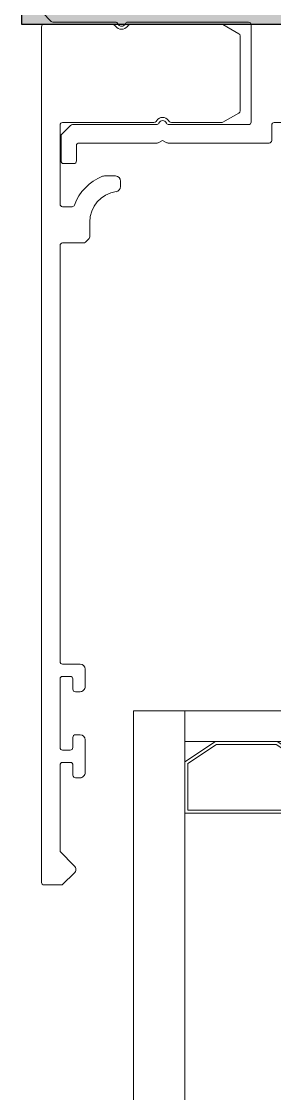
# Model space of a CAD drawing. Header units: centimetres. Extents: x 405464 to 563355, y 50011 to 66875.
# Drawn here: x 518316.27 to 518318.74, y 53068.73 to 53079.19 of the extents above; entities that cross this region are included whole.
import ezdxf
from ezdxf.enums import TextEntityAlignment as Align

# ---------------------------------------------------------------- set-up
doc = ezdxf.new("R2010")
doc.units = ezdxf.units.CM
doc.layers.get('0').update_dxf_attribs({"lineweight": 9})
for name, color, linetype, lineweight in [('0-KRCN-MİMARİ-220526', 8, 'Continuous', 9), ('A_Pencere Doğrama-Ex', 140, 'Continuous', 15), ('M00_Mahal_No$0$MH_Alan', 51, 'Continuous', 9)]:
    doc.layers.add(name, color=color, linetype=linetype, lineweight=lineweight)
doc.layers.add('profil_k', color=30, linetype='Continuous')
doc.styles.add('M00_Mahal_No$0$Kalin01', font='swissk.ttf')
doc.styles.add('M00_Mahal_No$0$Normal', font='swiss.ttf')
doc.styles.add('MAHAL', font='swissc.ttf')

# ---------------------------------------------------------------- blocks, each defined once
blk = doc.blocks.new('1_etap')
at = {"layer": 'profil_k'}
blk.add_hatch(color=8, dxfattribs=at).paths.add_polyline_path([(1451.4, 760.332), (1451.4, 759.8), (1432.612, 759.8), (1428, 759.8), (1428, 760), (1451.2, 760), (1451.2, 760.132), (1449.46, 760.132), (1449.46, 762.332), (1449.66, 762.332), (1449.66, 760.332)])
at = {"color": 8}
for p, q in [((1428.289, 759.827), (1428.204, 759.913)), ((1428.196, 751.425), (1428.196, 759.775)), ((1428.196, 751.425), (1428.196, 759.775)), ((1428.221, 759.8), (1428.879, 759.8)), ((1428.221, 759.8), (1428.879, 759.8)), ((1428.916, 759.82), (1428.307, 759.82)), ((1428.916, 759.82), (1428.307, 759.82)), ((1430.214, 759.82), (1429.036, 759.82)), ((1430.214, 759.82), (1429.036, 759.82)), ((1429.074, 759.8), (1429.951, 759.8)), ((1429.074, 759.8), (1429.951, 759.8)), ((1429.964, 759.797), (1430.119, 759.707)), ((1429.964, 759.797), (1430.119, 759.707)), ((1430.239, 758.845), (1430.239, 759.795)), ((1430.239, 758.845), (1430.239, 759.795)), ((1430.131, 759.686), (1430.131, 758.954)), ((1430.131, 759.686), (1430.131, 758.954)), ((1430.119, 758.933), (1429.964, 758.843)), ((1430.119, 758.933), (1429.964, 758.843)), ((1428.376, 758.815), (1428.376, 758.044)), ((1428.376, 758.815), (1428.376, 758.044)), ((1428.394, 758.727), (1428.479, 758.813)), ((1428.394, 758.727), (1428.479, 758.813)), ((1429.279, 758.84), (1428.401, 758.84)), ((1429.279, 758.84), (1428.401, 758.84)), ((1428.497, 758.82), (1429.316, 758.82)), ((1428.497, 758.82), (1429.316, 758.82)), ((1429.436, 758.82), (1430.214, 758.82)), ((1429.436, 758.82), (1430.214, 758.82)), ((1429.951, 758.84), (1429.474, 758.84)), ((1429.951, 758.84), (1429.474, 758.84)), ((1430.439, 758.815), (1430.439, 758.665)), ((1430.439, 758.815), (1430.439, 758.665)), ((1435.97, 758.84), (1430.464, 758.84)), ((1435.97, 758.84), (1430.464, 758.84)), ((1428.386, 758.465), (1428.386, 758.71)), ((1428.386, 758.465), (1428.386, 758.71)), ((1428.536, 758.615), (1428.536, 758.465)), ((1428.536, 758.615), (1428.536, 758.465)), ((1429.322, 758.64), (1428.561, 758.64)), ((1429.322, 758.64), (1428.561, 758.64)), ((1429.376, 758.665), (1429.334, 758.643)), ((1429.376, 758.665), (1429.334, 758.643)), ((1429.417, 758.643), (1429.376, 758.665)), ((1429.417, 758.643), (1429.376, 758.665)), ((1430.414, 758.64), (1429.429, 758.64)), ((1430.414, 758.64), (1429.429, 758.64)), ((1428.511, 758.44), (1428.411, 758.44)), ((1428.511, 758.44), (1428.411, 758.44)), ((1428.809, 758.319), (1428.916, 758.319)), ((1428.809, 758.319), (1428.916, 758.319)), ((1428.966, 758.269), (1428.966, 758.215)), ((1428.966, 758.269), (1428.966, 758.215)), ((1428.401, 758.019), (1428.493, 758.019)), ((1428.401, 758.019), (1428.493, 758.019)), ((1428.666, 757.869), (1428.666, 757.725)), ((1428.666, 757.869), (1428.666, 757.725)), ((1428.606, 757.665), (1428.401, 757.665)), ((1428.606, 757.665), (1428.401, 757.665)), ((1428.659, 757.708), (1428.624, 757.672)), ((1428.659, 757.708), (1428.624, 757.672)), ((1428.376, 757.64), (1428.376, 753.58)), ((1428.376, 757.64), (1428.376, 753.58)), ((1428.401, 753.555), (1428.571, 753.555)), ((1428.401, 753.555), (1428.571, 753.555)), ((1428.621, 753.505), (1428.621, 753.335)), ((1428.621, 753.505), (1428.621, 753.335)), ((1428.376, 753.41), (1428.376, 752.74)), ((1428.376, 753.41), (1428.376, 752.74)), ((1428.476, 753.435), (1428.401, 753.435)), ((1428.476, 753.435), (1428.401, 753.435)), ((1428.501, 753.31), (1428.501, 753.41)), ((1428.501, 753.31), (1428.501, 753.41)), ((1428.571, 753.285), (1428.526, 753.285)), ((1428.571, 753.285), (1428.526, 753.285)), ((1428.501, 752.74), (1428.501, 752.84)), ((1428.501, 752.74), (1428.501, 752.84)), ((1428.526, 752.865), (1428.571, 752.865)), ((1428.526, 752.865), (1428.571, 752.865)), ((1428.621, 752.815), (1428.621, 752.495)), ((1428.621, 752.815), (1428.621, 752.495)), ((1428.401, 752.715), (1428.476, 752.715)), ((1428.401, 752.715), (1428.476, 752.715)), ((1428.376, 752.57), (1428.376, 751.725)), ((1428.376, 752.57), (1428.376, 751.725)), ((1428.477, 752.595), (1428.401, 752.595)), ((1428.477, 752.595), (1428.401, 752.595)), ((1428.502, 752.47), (1428.502, 752.57)), ((1428.502, 752.47), (1428.502, 752.57)), ((1428.571, 752.445), (1428.527, 752.445)), ((1428.571, 752.445), (1428.527, 752.445)), ((1428.376, 751.725), (1428.515, 751.586)), ((1428.376, 751.725), (1428.515, 751.586)), ((1428.514, 751.515), (1428.403, 751.407)), ((1428.514, 751.515), (1428.403, 751.407)), ((1428.386, 751.4), (1428.221, 751.4)), ((1428.386, 751.4), (1428.221, 751.4))]:
    blk.add_line(p, q, dxfattribs=at)
for points in [[(1429.591, 434.55), (1429.591, 753.1), (1429.091, 753.1), (1429.091, 434.55)], [(1429.591, 753.1), (1429.591, 752.8), (1430.791, 752.8), (1430.791, 753.1)], [(1430.791, 752.6), (1430.491, 752.8), (1429.891, 752.8), (1429.591, 752.6), (1429.591, 752.1), (1430.791, 752.1)], [(1430.761, 752.584), (1430.482, 752.77), (1429.9, 752.77), (1429.621, 752.584), (1429.621, 752.13), (1430.761, 752.13)]]:
    blk.add_lwpolyline(points, close=True, dxfattribs=at)
for centre, radius, start, end in [((1428.221, 759.775), 0.025, 90, 180), ((1428.221, 759.775), 0.025, 90, 180), ((1428.307, 759.845), 0.025, 225, 270), ((1428.307, 759.845), 0.025, 225, 270), ((1428.879, 759.75), 0.05, 35.6853, 90), ((1428.879, 759.75), 0.05, 35.6853, 90), ((1428.916, 759.795), 0.025, 22.6199, 90), ((1428.916, 759.795), 0.025, 22.6199, 90), ((1428.976, 759.82), 0.07, 215.6853, 324.3147), ((1428.976, 759.82), 0.07, 215.6853, 324.3147), ((1428.976, 759.82), 0.04, 202.6199, 337.3801), ((1428.976, 759.82), 0.04, 202.6199, 337.3801), ((1429.036, 759.795), 0.025, 90, 157.3801), ((1429.036, 759.795), 0.025, 90, 157.3801), ((1429.074, 759.75), 0.05, 90, 144.3147), ((1429.074, 759.75), 0.05, 90, 144.3147), ((1429.951, 759.775), 0.025, 60, 90), ((1429.951, 759.775), 0.025, 60, 90), ((1430.214, 759.795), 0.025, 0, 90), ((1430.214, 759.795), 0.025, 0, 90), ((1430.106, 759.686), 0.025, 0, 60), ((1430.106, 759.686), 0.025, 0, 60), ((1430.106, 758.954), 0.025, 300, 0), ((1430.106, 758.954), 0.025, 300, 0), ((1428.401, 758.815), 0.025, 90, 180), ((1428.401, 758.815), 0.025, 90, 180), ((1428.497, 758.795), 0.025, 90, 135), ((1428.497, 758.795), 0.025, 90, 135), ((1429.279, 758.89), 0.05, 270, 324.3147), ((1429.279, 758.89), 0.05, 270, 324.3147), ((1429.316, 758.845), 0.025, 270, 337.3801), ((1429.316, 758.845), 0.025, 270, 337.3801), ((1429.376, 758.82), 0.07, 35.6853, 144.3147), ((1429.376, 758.82), 0.07, 35.6853, 144.3147), ((1429.376, 758.82), 0.04, 22.6199, 157.3801), ((1429.376, 758.82), 0.04, 22.6199, 157.3801), ((1429.436, 758.845), 0.025, 202.6199, 270), ((1429.436, 758.845), 0.025, 202.6199, 270), ((1429.474, 758.89), 0.05, 215.6853, 270), ((1429.474, 758.89), 0.05, 215.6853, 270), ((1429.951, 758.865), 0.025, 270, 300), ((1429.951, 758.865), 0.025, 270, 300), ((1430.214, 758.845), 0.025, 270, 0), ((1430.214, 758.845), 0.025, 270, 0), ((1430.464, 758.815), 0.025, 90, 180), ((1430.464, 758.815), 0.025, 90, 180), ((1428.411, 758.71), 0.025, 135, 180), ((1428.411, 758.71), 0.025, 135, 180), ((1428.561, 758.615), 0.025, 90, 180), ((1428.561, 758.615), 0.025, 90, 180), ((1429.322, 758.665), 0.025, 270, 298.0094), ((1429.322, 758.665), 0.025, 270, 298.0094), ((1429.429, 758.665), 0.025, 241.9906, 270), ((1429.429, 758.665), 0.025, 241.9906, 270), ((1430.414, 758.665), 0.025, 270, 0), ((1430.414, 758.665), 0.025, 270, 0), ((1428.411, 758.465), 0.025, 180, 270), ((1428.411, 758.465), 0.025, 180, 270), ((1428.511, 758.465), 0.025, 270, 0), ((1428.511, 758.465), 0.025, 270, 0), ((1428.966, 757.869), 0.48, 111.5289, 159.7245), ((1428.966, 757.869), 0.48, 111.5289, 159.7245), ((1428.809, 758.269), 0.05, 90, 111.5289), ((1428.809, 758.269), 0.05, 90, 111.5289), ((1428.916, 758.269), 0.05, 0, 90), ((1428.916, 758.269), 0.05, 0, 90), ((1428.916, 758.215), 0.05, 278.2132, 0), ((1428.916, 758.215), 0.05, 278.2132, 0), ((1428.966, 757.869), 0.3, 98.2132, 180), ((1428.966, 757.869), 0.3, 98.2132, 180), ((1428.401, 758.044), 0.025, 180.0078, 270), ((1428.401, 758.044), 0.025, 180.0078, 270), ((1428.493, 758.044), 0.025, 270, 339.7245), ((1428.493, 758.044), 0.025, 270, 339.7245), ((1428.401, 757.64), 0.025, 90, 180), ((1428.401, 757.64), 0.025, 90, 180), ((1428.606, 757.69), 0.025, 270, 315), ((1428.606, 757.69), 0.025, 270, 315), ((1428.641, 757.725), 0.025, 315, 0), ((1428.641, 757.725), 0.025, 315, 0), ((1428.401, 753.58), 0.025, 180, 270), ((1428.401, 753.58), 0.025, 180, 270), ((1428.571, 753.505), 0.05, 0, 90), ((1428.571, 753.505), 0.05, 0, 90), ((1428.401, 753.41), 0.025, 90, 180), ((1428.401, 753.41), 0.025, 90, 180), ((1428.476, 753.41), 0.025, 0, 90), ((1428.476, 753.41), 0.025, 0, 90), ((1428.526, 753.31), 0.025, 180, 270), ((1428.526, 753.31), 0.025, 180, 270), ((1428.571, 753.335), 0.05, 270, 0), ((1428.571, 753.335), 0.05, 270, 0), ((1428.526, 752.84), 0.025, 90, 180), ((1428.526, 752.84), 0.025, 90, 180), ((1428.571, 752.815), 0.05, 0, 90), ((1428.571, 752.815), 0.05, 0, 90), ((1428.401, 752.74), 0.025, 180, 270), ((1428.401, 752.74), 0.025, 180, 270), ((1428.476, 752.74), 0.025, 270, 0), ((1428.476, 752.74), 0.025, 270, 0), ((1428.401, 752.57), 0.025, 90, 180), ((1428.401, 752.57), 0.025, 90, 180), ((1428.477, 752.57), 0.025, 0, 90), ((1428.477, 752.57), 0.025, 0, 90), ((1428.527, 752.47), 0.025, 180, 270), ((1428.527, 752.47), 0.025, 180, 270), ((1428.571, 752.495), 0.05, 270, 0), ((1428.571, 752.495), 0.05, 270, 0), ((1428.48, 751.551), 0.05, 314.029, 45), ((1428.48, 751.551), 0.05, 314.029, 45), ((1428.221, 751.425), 0.025, 180, 270), ((1428.221, 751.425), 0.025, 180, 270), ((1428.386, 751.425), 0.025, 270, 314.029), ((1428.386, 751.425), 0.025, 270, 314.029)]:
    blk.add_arc(centre, radius, start, end, dxfattribs=at)
at = {"layer": 'profil_k', "color": 8}
blk.add_lwpolyline([(1428.2, 759.8), (1428.2, 759.8), (1451.4, 759.8), (1451.4, 760.332), (1449.66, 760.332), (1449.66, 762.332), (1449.46, 762.332), (1449.46, 760.132), (1451.2, 760.132), (1451.2, 760), (1428, 760), (1428, 759.8)], close=True, dxfattribs=at)
at = {"color": 8, "linetype": 'ByBlock', "lineweight": -2}
for tag, height, style, p in [('MAHALNO', 15.68, 'M00_Mahal_No$0$Kalin01', (-1403.518, 5182.999, -22.72)), ('MAHALADI', 25.088, 'M00_Mahal_No$0$Normal', (-1403.518, 5151.639, -22.72)), ('MAHALNO', 9.8, 'M00_Mahal_No$0$Kalin01', (-1049.836, 5038.219)), ('MAHALADI', 15.68, 'M00_Mahal_No$0$Normal', (-1049.836, 5018.619)), ('MAHALNO', 19.6, 'M00_Mahal_No$0$Kalin01', (585.191, 4515.867)), ('MAHALADI', 31.36, 'M00_Mahal_No$0$Normal', (585.191, 4476.667)), ('MAHALNO', 19.6, 'M00_Mahal_No$0$Kalin01', (543.648, 3917.935)), ('MAHALADI', 31.36, 'M00_Mahal_No$0$Normal', (543.648, 3878.735)), ('MAHALNO', 19.6, 'M00_Mahal_No$0$Kalin01', (175.42, 3438.172)), ('MAHALADI', 31.36, 'M00_Mahal_No$0$Normal', (175.42, 3398.972)), ('MAHALNO', 15.68, 'M00_Mahal_No$0$Kalin01', (662.5, 3278.679)), ('MAHALADI', 25.088, 'M00_Mahal_No$0$Normal', (662.5, 3247.319)), ('MAHALNO', 9.8, 'M00_Mahal_No$0$Kalin01', (928.42, 2524.929)), ('MAHALADI', 15.68, 'M00_Mahal_No$0$Normal', (928.42, 2505.329)), ('MAHALNO', 19.6, 'M00_Mahal_No$0$Kalin01', (683.014, 1295.866)), ('MAHALADI', 31.36, 'M00_Mahal_No$0$Normal', (683.014, 1256.666))]:
    blk.add_attdef(tag, text='', height=height, dxfattribs=dict(at, style=style)).set_placement(p, align=Align.MIDDLE_CENTER)
at = {"layer": 'A_Pencere Doğrama-Ex', "color": 8, "style": 'MAHAL'}
for p in [(163.408, 4608.463), (585.696, 4362.453), (584.071, 3781.103), (404.743, 3207.042), (477.619, 2356.773), (647.127, 1093.283), (160.829, 91.106)]:
    blk.add_attdef('KOT', p, '', height=10, dxfattribs=at)
at = {"layer": 'M00_Mahal_No$0$MH_Alan', "color": 8, "style": 'M00_Mahal_No$0$Normal'}
for height, p in [(25.088, (-1403.518, 5114.007, -22.72)), (15.68, (-1049.836, 4995.099)), (31.36, (585.191, 4429.627)), (31.36, (543.648, 3831.695)), (31.36, (175.42, 3351.932)), (25.088, (662.5, 3209.687)), (15.68, (928.42, 2481.809)), (31.36, (683.014, 1209.626))]:
    blk.add_attdef('ALAN', text='', height=height, dxfattribs=at).set_placement(p, align=Align.MIDDLE_CENTER)
blk = doc.blocks.new('A$C9e52caec')
at = {"color": 8}
blk.add_blockref('1_etap', (12530, 57), dxfattribs=at)

msp = doc.modelspace()

# ---------------------------------------------------------------- block references
at = {"layer": '0-KRCN-MİMARİ-220526', "rotation": 359.999999999997}
msp.add_blockref('A$C9e52caec', (504358.269, 52262.368, 73.999), dxfattribs=at)

doc.saveas('drawing.dxf')
